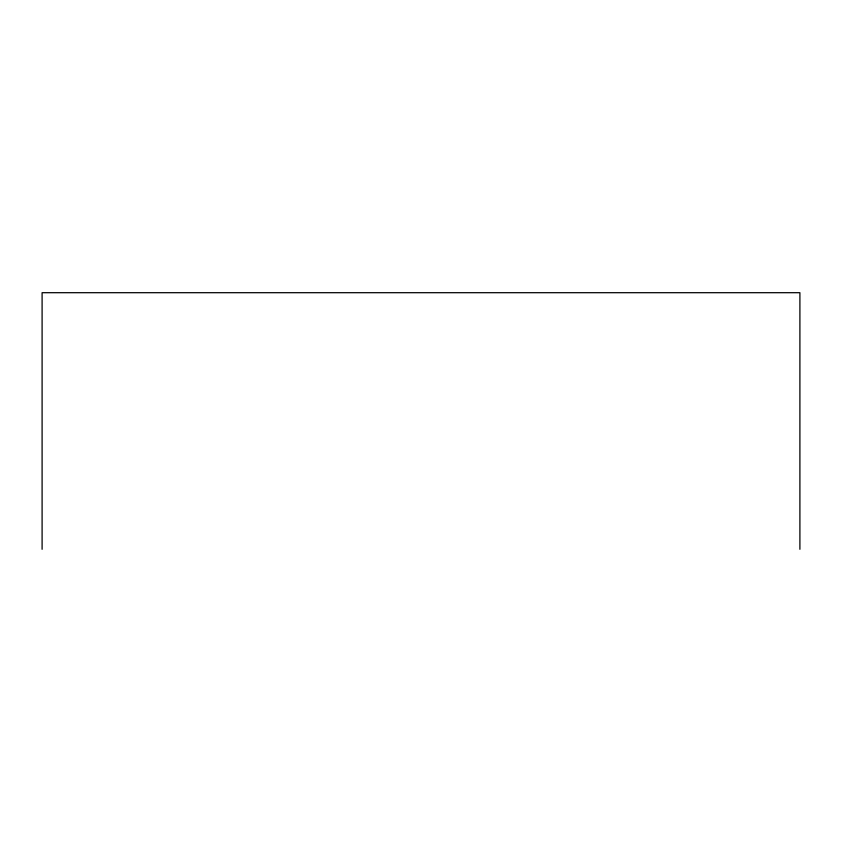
<?xml version="1.0" encoding="UTF-8"?>
<svg xmlns="http://www.w3.org/2000/svg" width="842" height="842" viewBox="0 0 842 842"><rect width="100%" height="100%" fill="white"/><g stroke="black" fill="none" stroke-linecap="round" stroke-linejoin="round"><path stroke-width="1.26" d="M799.9 549.3L799.9 292.7L42.1 292.7L42.1 549.3"/></g></svg>
